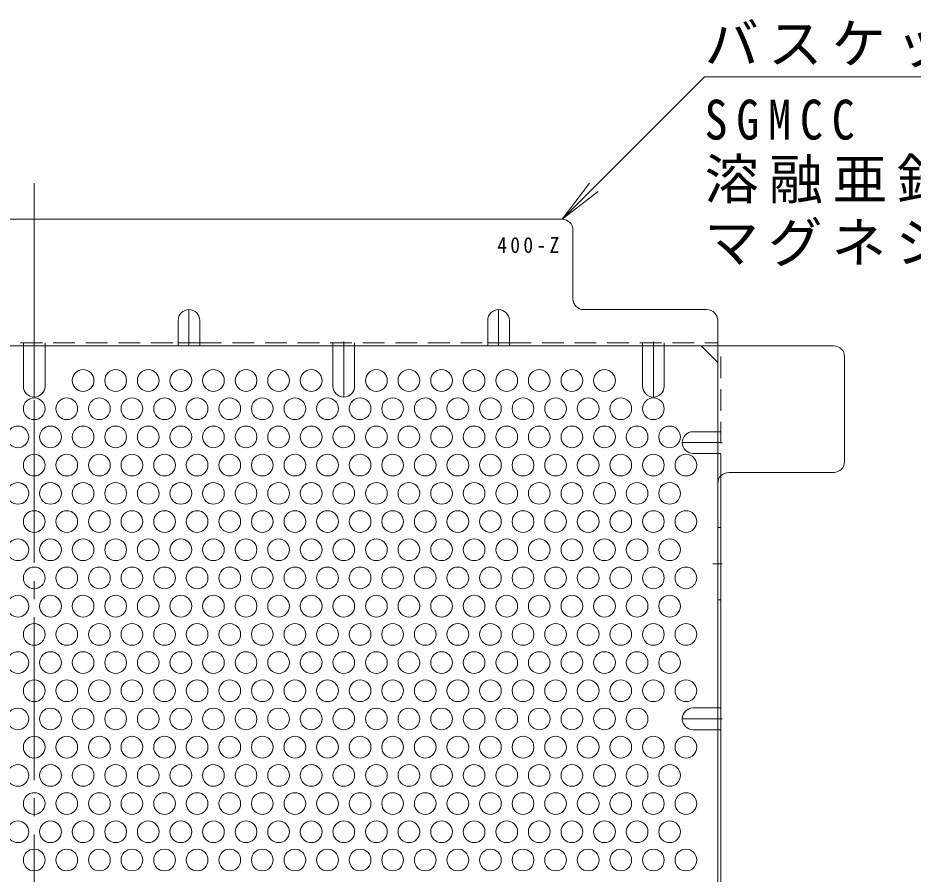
# Model space of a CAD drawing. Units: millimetres at full size, sheet at 1:5; details may follow other scales. Extents: x -1338 to 1340, y -985 to 867.
# Drawn here: x 403 to 650.2, y 612.9 to 849.5 of the extents above; entities that cross this region are included whole.
import ezdxf

# ---------------------------------------------------------------- set-up
doc = ezdxf.new("R2010")
doc.units = ezdxf.units.MM
doc.header["$LTSCALE"] = 5
for name, pattern in [('CHAIN1', [8, 5, -1, 1, -1]), ('CHAIN2', [12, 9, -1, 1, -1]), ('DASHED1', [1.8, 1.2, -0.6])]:
    doc.linetypes.add(name, pattern=pattern)
for name, color, linetype, lineweight in [('5-5', 7, 'Continuous', 9), ('5-6', 2, 'Continuous', 9), ('5-7', 6, 'Continuous', 5), ('5-8', 2, 'Continuous', 9)]:
    doc.layers.add(name, color=color, linetype=linetype, lineweight=lineweight)
doc.styles.add('ＭＳ ゴシック', font='')
doc.styles.get('ＭＳ ゴシック').set_extended_font_data('MS Gothic')

msp = doc.modelspace()

# ---------------------------------------------------------------- linework, layer by layer
at = {"layer": '5-5'}
for p, q in [((592.636, 833.247), (553.296, 793.907)), ((712.636, 833.247), (592.636, 833.247)), ((553.296, 793.907), (560.905, 803.824)), ((553.296, 793.907), (563.212, 801.516))]:
    msp.add_line(p, q, dxfattribs=at)
at = {"layer": '5-6'}
for centre in [(420.996, 749.327), (429.996, 749.327), (438.996, 749.327), (447.996, 749.327), (456.996, 749.327), (465.996, 749.327), (474.996, 749.327), (483.996, 749.327), (501.996, 749.327), (510.996, 749.327), (519.996, 749.327), (528.996, 749.327), (537.996, 749.327), (546.996, 749.327), (555.996, 749.327), (564.996, 749.327), (407.496, 741.533), (416.496, 741.533), (425.496, 741.533), (434.496, 741.533), (443.496, 741.533), (452.496, 741.533), (461.496, 741.533), (470.496, 741.533), (479.496, 741.533), (488.496, 741.533), (497.496, 741.533), (506.496, 741.533), (515.496, 741.533), (524.496, 741.533), (533.496, 741.533), (542.496, 741.533), (551.496, 741.533), (560.496, 741.533), (569.496, 741.533), (578.496, 741.533), (402.996, 733.739), (411.996, 733.739), (420.996, 733.739), (429.996, 733.739), (438.996, 733.739), (447.996, 733.739), (456.996, 733.739), (465.996, 733.739), (474.996, 733.739), (483.996, 733.739), (492.996, 733.739), (501.996, 733.739), (510.996, 733.739), (519.996, 733.739), (528.996, 733.739), (537.996, 733.739), (546.996, 733.739), (555.996, 733.739), (564.996, 733.739), (573.996, 733.739), (582.996, 733.739), (407.496, 725.945), (416.496, 725.945), (425.496, 725.945), (434.496, 725.945), (443.496, 725.945), (452.496, 725.945), (461.496, 725.945), (470.496, 725.945), (479.496, 725.945), (488.496, 725.945), (497.496, 725.945), (506.496, 725.945), (515.496, 725.945), (524.496, 725.945), (533.496, 725.945), (542.496, 725.945), (551.496, 725.945), (560.496, 725.945), (569.496, 725.945), (578.496, 725.945), (587.496, 725.945), (402.996, 718.151), (411.996, 718.151), (420.996, 718.151), (429.996, 718.151), (438.996, 718.151), (447.996, 718.151), (456.996, 718.151), (465.996, 718.151), (474.996, 718.151), (483.996, 718.151), (492.996, 718.151), (501.996, 718.151), (510.996, 718.151), (519.996, 718.151), (528.996, 718.151), (537.996, 718.151), (546.996, 718.151), (555.996, 718.151), (564.996, 718.151), (573.996, 718.151), (582.996, 718.151), (407.496, 710.356), (416.496, 710.356), (425.496, 710.356), (434.496, 710.356), (443.496, 710.356), (452.496, 710.356), (461.496, 710.356), (470.496, 710.356), (479.496, 710.356), (488.496, 710.356), (497.496, 710.356), (506.496, 710.356), (515.496, 710.356), (524.496, 710.356), (533.496, 710.356), (542.496, 710.356), (551.496, 710.356), (560.496, 710.356), (569.496, 710.356), (578.496, 710.356), (587.496, 710.356), (402.996, 702.562), (411.996, 702.562), (420.996, 702.562), (429.996, 702.562), (438.996, 702.562), (447.996, 702.562), (456.996, 702.562), (465.996, 702.562), (474.996, 702.562), (483.996, 702.562), (492.996, 702.562), (501.996, 702.562), (510.996, 702.562), (519.996, 702.562), (528.996, 702.562), (537.996, 702.562), (546.996, 702.562), (555.996, 702.562), (564.996, 702.562), (573.996, 702.562), (582.996, 702.562), (407.496, 694.768), (416.496, 694.768), (425.496, 694.768), (434.496, 694.768), (443.496, 694.768), (452.496, 694.768), (461.496, 694.768), (470.496, 694.768), (479.496, 694.768), (488.496, 694.768), (497.496, 694.768), (506.496, 694.768), (515.496, 694.768), (524.496, 694.768), (533.496, 694.768), (542.496, 694.768), (551.496, 694.768), (560.496, 694.768), (569.496, 694.768), (578.496, 694.768), (587.496, 694.768), (402.996, 686.974), (411.996, 686.974), (420.996, 686.974), (429.996, 686.974), (438.996, 686.974), (447.996, 686.974), (456.996, 686.974), (465.996, 686.974), (474.996, 686.974), (483.996, 686.974), (492.996, 686.974), (501.996, 686.974), (510.996, 686.974), (519.996, 686.974), (528.996, 686.974), (537.996, 686.974), (546.996, 686.974), (555.996, 686.974), (564.996, 686.974), (573.996, 686.974), (582.996, 686.974), (407.496, 679.179), (416.496, 679.179), (425.496, 679.179), (434.496, 679.179), (443.496, 679.179), (452.496, 679.179), (461.496, 679.179), (470.496, 679.179), (479.496, 679.179), (488.496, 679.179), (497.496, 679.179), (506.496, 679.179), (515.496, 679.179), (524.496, 679.179), (533.496, 679.179), (542.496, 679.179), (551.496, 679.179), (560.496, 679.179), (569.496, 679.179), (578.496, 679.179), (587.496, 679.179), (402.996, 671.385), (411.996, 671.385), (420.996, 671.385), (429.996, 671.385), (438.996, 671.385), (447.996, 671.385), (456.996, 671.385), (465.996, 671.385), (474.996, 671.385), (483.996, 671.385), (492.996, 671.385), (501.996, 671.385), (510.996, 671.385), (519.996, 671.385), (528.996, 671.385), (537.996, 671.385), (546.996, 671.385), (555.996, 671.385), (564.996, 671.385), (573.996, 671.385), (582.996, 671.385), (407.496, 663.591), (416.496, 663.591), (425.496, 663.591), (434.496, 663.591), (443.496, 663.591), (452.496, 663.591), (461.496, 663.591), (470.496, 663.591), (479.496, 663.591), (488.496, 663.591), (497.496, 663.591), (506.496, 663.591), (515.496, 663.591), (524.496, 663.591), (533.496, 663.591), (542.496, 663.591), (551.496, 663.591), (560.496, 663.591), (569.496, 663.591), (578.496, 663.591), (587.496, 663.591), (402.996, 655.797), (411.996, 655.797), (420.996, 655.797), (429.996, 655.797), (438.996, 655.797), (447.996, 655.797), (456.996, 655.797), (465.996, 655.797), (474.996, 655.797), (483.996, 655.797), (492.996, 655.797), (501.996, 655.797), (510.996, 655.797), (519.996, 655.797), (528.996, 655.797), (537.996, 655.797), (546.996, 655.797), (555.996, 655.797), (564.996, 655.797), (573.996, 655.797), (407.496, 648.003), (416.496, 648.003), (425.496, 648.003), (434.496, 648.003), (443.496, 648.003), (452.496, 648.003), (461.496, 648.003), (470.496, 648.003), (479.496, 648.003), (488.496, 648.003), (497.496, 648.003), (506.496, 648.003), (515.496, 648.003), (524.496, 648.003), (533.496, 648.003), (542.496, 648.003), (551.496, 648.003), (560.496, 648.003), (569.496, 648.003), (578.496, 648.003), (587.496, 648.003), (402.996, 640.208), (411.996, 640.208), (420.996, 640.208), (429.996, 640.208), (438.996, 640.208), (447.996, 640.208), (456.996, 640.208), (465.996, 640.208), (474.996, 640.208), (483.996, 640.208), (492.996, 640.208), (501.996, 640.208), (510.996, 640.208), (519.996, 640.208), (528.996, 640.208), (537.996, 640.208), (546.996, 640.208), (555.996, 640.208), (564.996, 640.208), (573.996, 640.208), (582.996, 640.208), (407.496, 632.414), (416.496, 632.414), (425.496, 632.414), (434.496, 632.414), (443.496, 632.414), (452.496, 632.414), (461.496, 632.414), (470.496, 632.414), (479.496, 632.414), (488.496, 632.414), (497.496, 632.414), (506.496, 632.414), (515.496, 632.414), (524.496, 632.414), (533.496, 632.414), (542.496, 632.414), (551.496, 632.414), (560.496, 632.414), (569.496, 632.414), (578.496, 632.414), (587.496, 632.414), (402.996, 624.62), (411.996, 624.62), (420.996, 624.62), (429.996, 624.62), (438.996, 624.62), (447.996, 624.62), (456.996, 624.62), (465.996, 624.62), (474.996, 624.62), (483.996, 624.62), (492.996, 624.62), (501.996, 624.62), (510.996, 624.62), (519.996, 624.62), (528.996, 624.62), (537.996, 624.62), (546.996, 624.62), (555.996, 624.62), (564.996, 624.62), (573.996, 624.62), (582.996, 624.62), (407.496, 616.826), (416.496, 616.826), (425.496, 616.826), (434.496, 616.826), (443.496, 616.826), (452.496, 616.826), (461.496, 616.826), (470.496, 616.826), (479.496, 616.826), (488.496, 616.826), (497.496, 616.826), (506.496, 616.826), (515.496, 616.826), (524.496, 616.826), (533.496, 616.826), (542.496, 616.826), (551.496, 616.826), (560.496, 616.826), (569.496, 616.826), (578.496, 616.826), (587.496, 616.826)]:
    msp.add_circle(centre, 3, dxfattribs=at)
at = {"layer": '5-7', "color": 2, "linetype": 'CHAIN2', "lineweight": 9}
msp.add_line((407.496, 803.907), (407.496, 336.3), dxfattribs=at)
at = {"layer": '5-7', "color": 2, "lineweight": 9}
for p, q in [((553.296, 793.907), (261.697, 793.907)), ((556.296, 771.907), (556.296, 790.907)), ((593.296, 768.907), (559.296, 768.907)), ((596.296, 374.3), (596.296, 765.907)), ((447.246, 759.707), (453.246, 759.707)), ((532.746, 759.707), (538.746, 759.707)), ((186.693, 758.907), (628.3, 758.907)), ((596.296, 754.295), (591.684, 758.907)), ((631.3, 726.906), (631.3, 755.907)), ((597.096, 722.95), (597.096, 588.564)), ((599.296, 723.906), (628.3, 723.906))]:
    msp.add_line(p, q, dxfattribs=at)
at = {"layer": '5-7', "color": 2, "linetype": 'DASHED1', "lineweight": 9}
for p, q in [((367.746, 759.707), (447.246, 759.707)), ((404.496, 758.907), (404.496, 759.707)), ((410.496, 758.907), (410.496, 759.707)), ((453.246, 759.707), (532.746, 759.707)), ((489.996, 758.907), (489.996, 759.707)), ((495.996, 758.907), (495.996, 759.707)), ((538.746, 759.707), (596.296, 759.707)), ((575.496, 758.907), (575.496, 759.707)), ((581.496, 758.907), (581.496, 759.707)), ((597.096, 722.95), (597.096, 758.907)), ((596.296, 735.165), (597.096, 735.165)), ((596.296, 729.165), (597.096, 729.165)), ((596.296, 658.84), (597.096, 658.84)), ((596.296, 652.84), (597.096, 652.84))]:
    msp.add_line(p, q, dxfattribs=at)
at = {"layer": '5-7', "color": 2, "lineweight": 9}
for centre, start, end in [((553.296, 790.907), 0, 90), ((559.296, 771.907), 180, 270), ((593.296, 765.907), 0, 90), ((628.3, 755.907), 0, 90), ((628.3, 726.906), 270, 0), ((599.296, 720.906), 90, 180)]:
    msp.add_arc(centre, 3, start, end, dxfattribs=at)
at = {"layer": '5-8', "linetype": 'CHAIN1'}
for p, q in [((450.246, 758.907), (450.246, 768.907)), ((535.746, 758.907), (535.746, 768.907)), ((492.996, 760.107), (492.996, 744.757)), ((578.496, 760.107), (578.496, 744.757)), ((407.496, 758.907), (407.496, 744.757)), ((597.496, 732.165), (586.496, 732.165)), ((594.95, 698.708), (597.496, 698.708)), ((597.496, 655.84), (586.496, 655.84))]:
    msp.add_line(p, q, dxfattribs=at)
at = {"layer": '5-8'}
for p, q in [((447.246, 765.907), (447.246, 758.907)), ((453.246, 765.907), (453.246, 758.907)), ((532.746, 765.907), (532.746, 758.907)), ((538.746, 765.907), (538.746, 758.907)), ((404.496, 747.757), (404.496, 758.907)), ((410.496, 747.757), (410.496, 758.907)), ((489.996, 747.757), (489.996, 758.907)), ((495.996, 747.757), (495.996, 758.907)), ((575.496, 747.757), (575.496, 758.907)), ((581.496, 747.757), (581.496, 758.907)), ((589.496, 735.165), (596.296, 735.165)), ((589.496, 729.165), (596.296, 729.165)), ((597.096, 708.708), (596.296, 708.708)), ((597.096, 688.708), (596.296, 688.708)), ((589.496, 658.84), (596.296, 658.84)), ((589.496, 652.84), (596.296, 652.84))]:
    msp.add_line(p, q, dxfattribs=at)
for centre, start, end in [((450.246, 765.907), 0, 180), ((535.746, 765.907), 0, 180), ((407.496, 747.757), 180, 0), ((492.996, 747.757), 180, 0), ((578.496, 747.757), 180, 0), ((589.496, 732.165), 90, 270), ((589.496, 655.84), 90, 270)]:
    msp.add_arc(centre, 3, start, end, dxfattribs=at)

# ---------------------------------------------------------------- texts
at = {"layer": '5-5', "char_height": 11, "attachment_point": 7, "style": 'ＭＳ ゴシック'}
for s, insert in [('\\T1.17;バスケット本体', (592.636, 835.747)), ('\\T1.38;\\W0.85;SGMCC', (592.636, 815.747)), ('\\T1.18;溶融亜鉛-アルミニウム-', (592.636, 798.247)), ('\\T1.17;マグネシウム合金めっき鋼板', (592.636, 780.747))]:
    msp.add_mtext(s, dxfattribs=dict(at, insert=insert))
at = {"layer": '5-5', "color": 6, "insert": (535.376, 784.507), "char_height": 4.399, "attachment_point": 7, "style": 'ＭＳ ゴシック'}
msp.add_mtext('\\T1.34;\\W0.9;400-Z', dxfattribs=at)

doc.saveas('drawing.dxf')
